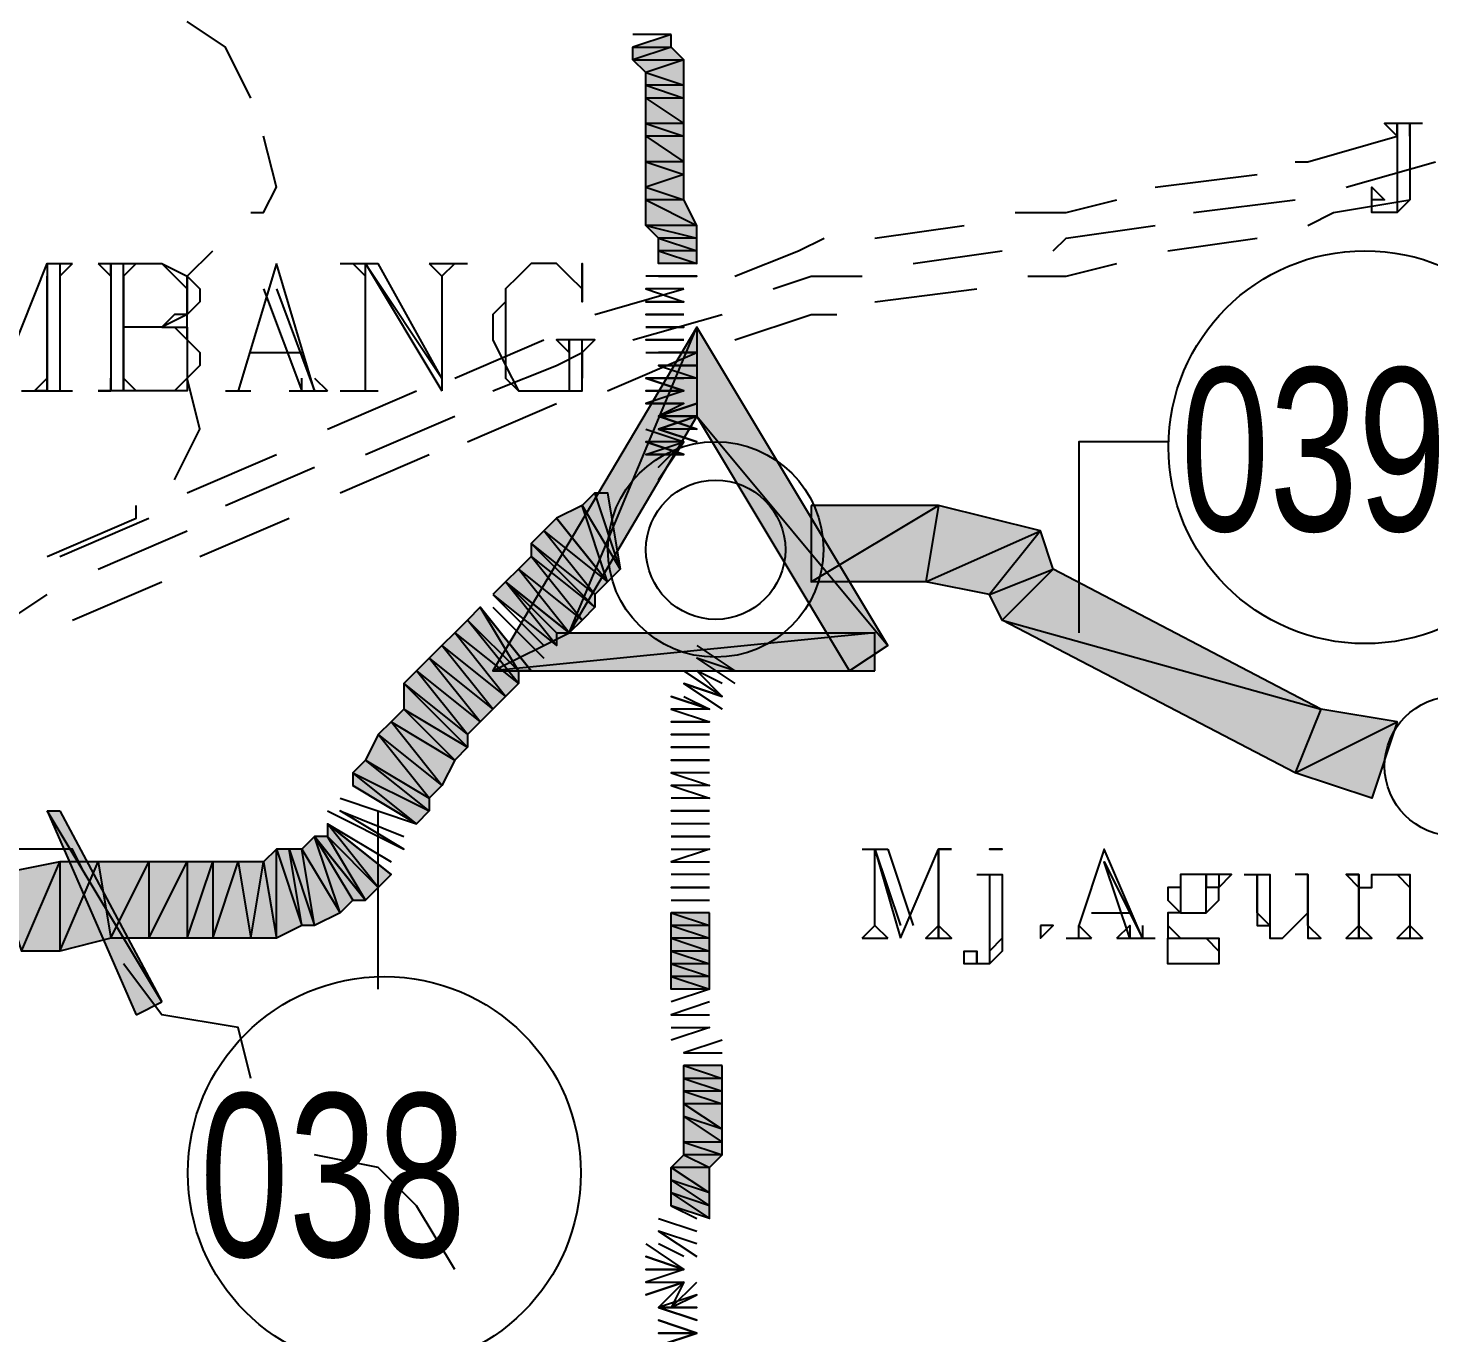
# Model space of a CAD drawing. Header units: millimetres. Extents: x 658 to 813, y 806 to 883.
# Drawn here: x 785.543 to 785.8774, y 863.9224 to 864.234 of the extents above; entities that cross this region are included whole.
import ezdxf

# ---------------------------------------------------------------- set-up
doc = ezdxf.new("R2010")
doc.units = ezdxf.units.MM
doc.header["$LTSCALE"] = 0.1
doc.linetypes.add('atContinuous2', pattern=[0])
for name, color, linetype in [('BATKAB', 7, 'Continuous'), ('JL-ARTERI', 7, 'Continuous'), ('KLEKTOR2', 7, 'Continuous'), ('LINK NAS BARU', 7, 'Continuous'), ('pkw', 7, 'Continuous'), ('RENC-JL-TOL', 7, 'Continuous'), ('SYMBOL', 7, 'Continuous'), ('TEXT', 8, 'Continuous'), ('zat_Mask_solid', 7, 'Continuous')]:
    doc.layers.add(name, color=color, linetype=linetype)
doc.styles.add('Style2', font='arial.ttf', dxfattribs={"height": 0.2})

msp = doc.modelspace()

# ---------------------------------------------------------------- hatches: boundary and pattern name
at = {"layer": 'JL-ARTERI'}
h = msp.add_hatch(color=7, dxfattribs=at)
h.paths.add_polyline_path([(785.67524, 864.12005), (785.68436, 864.10485), (785.67828, 864.12309)])
h.paths.add_polyline_path([(785.68436, 864.10485), (785.67828, 864.12309), (785.68132, 864.12309)], flags=17)
for points in [[(785.66916, 864.11701), (785.68132, 864.10181), (785.67524, 864.12005)], [(785.68132, 864.10181), (785.67524, 864.12005), (785.68436, 864.10485)], [(785.657, 864.10181), (785.6722, 864.08965), (785.66004, 864.10485)], [(785.66004, 864.10485), (785.67524, 864.09269), (785.66308, 864.10789)], [(785.6722, 864.08965), (785.66004, 864.10485), (785.67524, 864.09269)], [(785.67524, 864.09269), (785.66308, 864.10789), (785.67828, 864.09573)], [(785.6114, 864.04101), (785.62356, 864.0258), (785.61444, 864.04101)], [(785.62356, 864.0258), (785.61444, 864.04101), (785.6266, 864.02884)]]:
    msp.add_hatch(color=7, dxfattribs=at).paths.add_polyline_path(points)
h = msp.add_hatch(color=7, dxfattribs=at)
h.paths.add_polyline_path([(785.72996, 864.12005), (785.72996, 864.10181), (785.76036, 864.12005)], flags=16)
h.paths.add_polyline_path([(785.72996, 864.10181), (785.76036, 864.12005), (785.75732, 864.10181)])
h = msp.add_hatch(color=7, dxfattribs=at)
h.paths.add_polyline_path([(785.66308, 864.10789), (785.67828, 864.09573), (785.66308, 864.11093)], flags=17)
h.paths.add_polyline_path([(785.67828, 864.09573), (785.66308, 864.11093), (785.67828, 864.09877)], flags=17)
h = msp.add_hatch(color=7, dxfattribs=at)
h.paths.add_polyline_path([(785.65396, 864.09877), (785.66916, 864.08661), (785.657, 864.10181)])
h.paths.add_polyline_path([(785.66916, 864.08661), (785.657, 864.10181), (785.66916, 864.08965)], flags=17)
h = msp.add_hatch(color=7, dxfattribs=at)
h.paths.add_polyline_path([(785.64484, 864.08965), (785.66004, 864.07749), (785.64788, 864.09269)])
h.paths.add_polyline_path([(785.66004, 864.07749), (785.64788, 864.09269), (785.66004, 864.08053)], flags=17)
h = msp.add_hatch(color=7, dxfattribs=at)
h.paths.add_polyline_path([(785.63268, 864.07141), (785.64788, 864.06229), (785.63268, 864.07749)], flags=17)
h.paths.add_polyline_path([(785.64788, 864.06229), (785.63268, 864.07749), (785.64788, 864.06533)], flags=17)
h = msp.add_hatch(color=7, dxfattribs=at)
h.paths.add_polyline_path([(785.62052, 864.05621), (785.63876, 864.04709), (785.62356, 864.05925)])
h.paths.add_polyline_path([(785.63876, 864.04709), (785.62356, 864.05925), (785.63876, 864.05013)], flags=17)
h = msp.add_hatch(color=7, dxfattribs=at)
h.paths.add_polyline_path([(785.62052, 864.05317), (785.63572, 864.04405), (785.62052, 864.05621)], flags=17)
h.paths.add_polyline_path([(785.63572, 864.04405), (785.62052, 864.05621), (785.63876, 864.04709)])
h = msp.add_hatch(color=7, dxfattribs=at)
h.paths.add_polyline_path([(785.61444, 864.04101), (785.6266, 864.02884), (785.61444, 864.04405)], flags=17)
h.paths.add_polyline_path([(785.6266, 864.02884), (785.61444, 864.04405), (785.62964, 864.03189)])
h = msp.add_hatch(color=7, dxfattribs=at)
h.paths.add_polyline_path([(785.60227, 864.01668), (785.60227, 864.03797), (785.60835, 864.01972)])
h.paths.add_polyline_path([(785.60227, 864.03797), (785.60835, 864.01972), (785.60531, 864.03797)], flags=17)
h = msp.add_hatch(color=7, dxfattribs=at)
h.paths.add_polyline_path([(785.60835, 864.01972), (785.60531, 864.03797), (785.6114, 864.01972)], flags=16)
h.paths.add_polyline_path([(785.60531, 864.03797), (785.6114, 864.01972), (785.60835, 864.03797)])
h = msp.add_hatch(color=7, dxfattribs=at)
h.paths.add_polyline_path([(785.53539, 864.03189), (785.54147, 864.01364), (785.55059, 864.03493)])
h.paths.add_polyline_path([(785.54147, 864.01364), (785.55059, 864.03493), (785.55059, 864.01364)], flags=17)
h = msp.add_hatch(color=7, dxfattribs=at)
h.paths.add_polyline_path([(785.55059, 864.03493), (785.55059, 864.01364), (785.55971, 864.03493)], flags=16)
h.paths.add_polyline_path([(785.55059, 864.01364), (785.55971, 864.03493), (785.56275, 864.01668)])
h = msp.add_hatch(color=7, dxfattribs=at)
h.paths.add_polyline_path([(785.55971, 864.03493), (785.56275, 864.01668), (785.57187, 864.03493)])
h.paths.add_polyline_path([(785.56275, 864.01668), (785.57187, 864.03493), (785.57187, 864.01668)], flags=17)
h = msp.add_hatch(color=7, dxfattribs=at)
h.paths.add_polyline_path([(785.57187, 864.03493), (785.57187, 864.01668), (785.58099, 864.03493)], flags=16)
h.paths.add_polyline_path([(785.57187, 864.01668), (785.58099, 864.03493), (785.58099, 864.01668)])
h = msp.add_hatch(color=7, dxfattribs=at)
h.paths.add_polyline_path([(785.58099, 864.03493), (785.58099, 864.01668), (785.58707, 864.03493)], flags=16)
h.paths.add_polyline_path([(785.58099, 864.01668), (785.58707, 864.03493), (785.58707, 864.01668)])
h = msp.add_hatch(color=7, dxfattribs=at)
h.paths.add_polyline_path([(785.58707, 864.03493), (785.58707, 864.01668), (785.59315, 864.03493)], flags=16)
h.paths.add_polyline_path([(785.58707, 864.01668), (785.59315, 864.03493), (785.59619, 864.01668)])
at = {"layer": 'KLEKTOR2'}
msp.add_hatch(color=7, dxfattribs=at).paths.add_polyline_path([(785.69652, 864.23253), (785.6874, 864.22949), (785.69652, 864.22949)])
h = msp.add_hatch(color=7, dxfattribs=at)
h.paths.add_polyline_path([(785.6874, 864.22949), (785.69652, 864.22949), (785.6874, 864.22645)], flags=16)
h.paths.add_polyline_path([(785.69652, 864.22949), (785.6874, 864.22645), (785.69956, 864.22645)])
h = msp.add_hatch(color=7, dxfattribs=at)
h.paths.add_polyline_path([(785.69956, 864.22645), (785.69044, 864.22341), (785.69956, 864.22037)])
h.paths.add_polyline_path([(785.69044, 864.22341), (785.69956, 864.22037), (785.69044, 864.22037)], flags=17)
h = msp.add_hatch(color=7, dxfattribs=at)
h.paths.add_polyline_path([(785.69956, 864.22037), (785.69044, 864.22037), (785.69956, 864.21733)], flags=17)
h.paths.add_polyline_path([(785.69044, 864.22037), (785.69956, 864.21733), (785.69044, 864.21733)], flags=17)
h = msp.add_hatch(color=7, dxfattribs=at)
h.paths.add_polyline_path([(785.69956, 864.21733), (785.69044, 864.21733), (785.69956, 864.21125)], flags=17)
h.paths.add_polyline_path([(785.69044, 864.21733), (785.69956, 864.21125), (785.69044, 864.21125)], flags=17)
h = msp.add_hatch(color=7, dxfattribs=at)
h.paths.add_polyline_path([(785.69956, 864.21125), (785.69044, 864.21125), (785.69956, 864.20821)], flags=17)
h.paths.add_polyline_path([(785.69044, 864.21125), (785.69956, 864.20821), (785.69044, 864.20821)], flags=17)
h = msp.add_hatch(color=7, dxfattribs=at)
h.paths.add_polyline_path([(785.69956, 864.20821), (785.69044, 864.20821), (785.69956, 864.20213)], flags=17)
h.paths.add_polyline_path([(785.69044, 864.20821), (785.69956, 864.20213), (785.69044, 864.20213)], flags=17)
h = msp.add_hatch(color=7, dxfattribs=at)
h.paths.add_polyline_path([(785.69956, 864.20213), (785.69044, 864.20213), (785.69956, 864.19909)], flags=17)
h.paths.add_polyline_path([(785.69044, 864.20213), (785.69956, 864.19909), (785.69044, 864.19605)])
h = msp.add_hatch(color=7, dxfattribs=at)
h.paths.add_polyline_path([(785.69956, 864.19909), (785.69044, 864.19605), (785.69956, 864.19301)])
h.paths.add_polyline_path([(785.69044, 864.19605), (785.69956, 864.19301), (785.69044, 864.19301)], flags=17)
h = msp.add_hatch(color=7, dxfattribs=at)
h.paths.add_polyline_path([(785.69956, 864.19301), (785.69044, 864.19301), (785.7026, 864.18693)], flags=17)
h.paths.add_polyline_path([(785.69044, 864.19301), (785.7026, 864.18693), (785.69044, 864.18693)], flags=17)
h = msp.add_hatch(color=7, dxfattribs=at)
h.paths.add_polyline_path([(785.7026, 864.18693), (785.69044, 864.18693), (785.7026, 864.18389)], flags=17)
h.paths.add_polyline_path([(785.69044, 864.18693), (785.7026, 864.18389), (785.69348, 864.18389)], flags=17)
h = msp.add_hatch(color=7, dxfattribs=at)
h.paths.add_polyline_path([(785.7026, 864.18389), (785.69348, 864.18389), (785.7026, 864.18085)], flags=17)
h.paths.add_polyline_path([(785.69348, 864.18389), (785.7026, 864.18085), (785.69348, 864.18085)], flags=17)
h = msp.add_hatch(color=7, dxfattribs=at)
h.paths.add_polyline_path([(785.7026, 864.18085), (785.69348, 864.18085), (785.7026, 864.17781)], flags=17)
h.paths.add_polyline_path([(785.69348, 864.18085), (785.7026, 864.17781), (785.69348, 864.17781)], flags=17)
h = msp.add_hatch(color=7, dxfattribs=at)
h.paths.add_polyline_path([(785.70564, 864.02276), (785.69652, 864.02276), (785.70564, 864.01972)], flags=17)
h.paths.add_polyline_path([(785.69652, 864.02276), (785.70564, 864.01972), (785.69652, 864.01972)], flags=17)
h = msp.add_hatch(color=7, dxfattribs=at)
h.paths.add_polyline_path([(785.70564, 864.01972), (785.69652, 864.01972), (785.70564, 864.01668)], flags=17)
h.paths.add_polyline_path([(785.69652, 864.01972), (785.70564, 864.01668), (785.69652, 864.01668)], flags=17)
h = msp.add_hatch(color=7, dxfattribs=at)
h.paths.add_polyline_path([(785.70564, 864.01668), (785.69652, 864.01668), (785.70564, 864.01364)], flags=17)
h.paths.add_polyline_path([(785.69652, 864.01668), (785.70564, 864.01364), (785.69652, 864.01364)], flags=17)
h = msp.add_hatch(color=7, dxfattribs=at)
h.paths.add_polyline_path([(785.70564, 864.01364), (785.69652, 864.01364), (785.70564, 864.0106)], flags=17)
h.paths.add_polyline_path([(785.69652, 864.01364), (785.70564, 864.0106), (785.69652, 864.0106)], flags=17)
h = msp.add_hatch(color=7, dxfattribs=at)
h.paths.add_polyline_path([(785.70564, 864.0106), (785.69652, 864.0106), (785.70564, 864.00756)], flags=17)
h.paths.add_polyline_path([(785.69652, 864.0106), (785.70564, 864.00756), (785.69652, 864.00756)], flags=17)
h = msp.add_hatch(color=7, dxfattribs=at)
h.paths.add_polyline_path([(785.70564, 864.00756), (785.69652, 864.00756), (785.70564, 864.00452)], flags=17)
h.paths.add_polyline_path([(785.69652, 864.00756), (785.70564, 864.00452), (785.69652, 864.00452)], flags=17)
h = msp.add_hatch(color=7, dxfattribs=at)
h.paths.add_polyline_path([(785.70868, 863.98628), (785.69956, 863.98628), (785.70868, 863.98324)], flags=17)
h.paths.add_polyline_path([(785.69956, 863.98628), (785.70868, 863.98324), (785.69956, 863.98324)], flags=17)
h = msp.add_hatch(color=7, dxfattribs=at)
h.paths.add_polyline_path([(785.70868, 863.98324), (785.69956, 863.98324), (785.70868, 863.9802)], flags=17)
h.paths.add_polyline_path([(785.69956, 863.98324), (785.70868, 863.9802), (785.69956, 863.9802)], flags=17)
h = msp.add_hatch(color=7, dxfattribs=at)
h.paths.add_polyline_path([(785.70868, 863.9802), (785.69956, 863.9802), (785.70868, 863.97716)], flags=17)
h.paths.add_polyline_path([(785.69956, 863.9802), (785.70868, 863.97716), (785.69956, 863.97716)], flags=17)
h = msp.add_hatch(color=7, dxfattribs=at)
h.paths.add_polyline_path([(785.70868, 863.97716), (785.69956, 863.97716), (785.70868, 863.97108)], flags=17)
h.paths.add_polyline_path([(785.69956, 863.97716), (785.70868, 863.97108), (785.69956, 863.97412)], flags=17)
h = msp.add_hatch(color=7, dxfattribs=at)
h.paths.add_polyline_path([(785.70868, 863.97108), (785.69956, 863.97412), (785.70868, 863.96804)], flags=17)
h.paths.add_polyline_path([(785.69956, 863.97412), (785.70868, 863.96804), (785.69956, 863.96804)], flags=17)
h = msp.add_hatch(color=7, dxfattribs=at)
h.paths.add_polyline_path([(785.70868, 863.96804), (785.69956, 863.96804), (785.70868, 863.965)], flags=17)
h.paths.add_polyline_path([(785.69956, 863.96804), (785.70868, 863.965), (785.69956, 863.965)], flags=17)
h = msp.add_hatch(color=7, dxfattribs=at)
h.paths.add_polyline_path([(785.70564, 863.96196), (785.69652, 863.96196), (785.70564, 863.95588)], flags=17)
h.paths.add_polyline_path([(785.69652, 863.96196), (785.70564, 863.95588), (785.69652, 863.95892)], flags=17)
h = msp.add_hatch(color=7, dxfattribs=at)
h.paths.add_polyline_path([(785.70564, 863.95588), (785.69652, 863.95892), (785.70564, 863.95284)], flags=17)
h.paths.add_polyline_path([(785.69652, 863.95892), (785.70564, 863.95284), (785.69652, 863.95588)], flags=17)
h = msp.add_hatch(color=7, dxfattribs=at)
h.paths.add_polyline_path([(785.70564, 863.95284), (785.69652, 863.95588), (785.70564, 863.9498)], flags=17)
h.paths.add_polyline_path([(785.69652, 863.95588), (785.70564, 863.9498), (785.69652, 863.95284)], flags=17)
at = {"layer": 'LINK NAS BARU'}
h = msp.add_hatch(color=7, dxfattribs=at)
h.paths.add_polyline_path([(785.56883, 863.99844), (785.57491, 864.00148), (785.54755, 864.04709)])
h.paths.add_polyline_path([(785.57491, 864.00148), (785.54755, 864.04709), (785.55059, 864.04709)], flags=17)
at = {"layer": 'pkw'}
h = msp.add_hatch(color=7, dxfattribs=at)
h.paths.add_polyline_path([(785.65396, 864.08053), (785.6722, 864.08965), (785.7026, 864.16261)])
h.paths.add_polyline_path([(785.6722, 864.08965), (785.7026, 864.16261), (785.7026, 864.14133)], flags=17)
h = msp.add_hatch(color=7, dxfattribs=at)
h.paths.add_polyline_path([(785.74516, 864.08053), (785.74516, 864.08965), (785.65396, 864.08053)], flags=17)
h.paths.add_polyline_path([(785.74516, 864.08965), (785.65396, 864.08053), (785.6722, 864.08965)], flags=17)
at = {"layer": 'zat_Mask_solid'}
for points in [[(785.6874, 864.22645), (785.69956, 864.22645), (785.69044, 864.22341)], [(785.7026, 864.16261), (785.7026, 864.14133), (785.7482, 864.08661)], [(785.7026, 864.14133), (785.7482, 864.08661), (785.73908, 864.08053)], [(785.76036, 864.12005), (785.75732, 864.10181), (785.78468, 864.11397)], [(785.66612, 864.11397), (785.68132, 864.10181), (785.66916, 864.11701)], [(785.66308, 864.11093), (785.67828, 864.09877), (785.66612, 864.11397)], [(785.67828, 864.09877), (785.66612, 864.11397), (785.68132, 864.10181)], [(785.75732, 864.10181), (785.78468, 864.11397), (785.77252, 864.09877)], [(785.78468, 864.11397), (785.77252, 864.09877), (785.78772, 864.10485)], [(785.77252, 864.09877), (785.78772, 864.10485), (785.77556, 864.09269)], [(785.78772, 864.10485), (785.77556, 864.09269), (785.85156, 864.07141)], [(785.657, 864.10181), (785.66916, 864.08965), (785.6722, 864.08965)], [(785.64788, 864.09269), (785.66004, 864.08053), (785.65092, 864.09573)], [(785.66004, 864.08053), (785.65092, 864.09573), (785.66308, 864.08053)], [(785.77556, 864.09269), (785.85156, 864.07141), (785.84548, 864.05621)], [(785.6418, 864.08661), (785.657, 864.07445), (785.64484, 864.08965)], [(785.657, 864.07445), (785.64484, 864.08965), (785.66004, 864.07749)], [(785.63876, 864.08357), (785.65396, 864.07141), (785.6418, 864.08661)], [(785.65396, 864.07141), (785.6418, 864.08661), (785.657, 864.07445)], [(785.63572, 864.08053), (785.65092, 864.06837), (785.63876, 864.08357)], [(785.65092, 864.06837), (785.63876, 864.08357), (785.65396, 864.07141)], [(785.63268, 864.07749), (785.64788, 864.06533), (785.63572, 864.08053)], [(785.64788, 864.06533), (785.63572, 864.08053), (785.65092, 864.06837)], [(785.62964, 864.06837), (785.64484, 864.05925), (785.63268, 864.07141)], [(785.64484, 864.05925), (785.63268, 864.07141), (785.64788, 864.06229)], [(785.85156, 864.07141), (785.84548, 864.05621), (785.8698, 864.06837)], [(785.6266, 864.06533), (785.6418, 864.05317), (785.62964, 864.06837)], [(785.6418, 864.05317), (785.62964, 864.06837), (785.64484, 864.05925)], [(785.84548, 864.05621), (785.8698, 864.06837), (785.86372, 864.05013)], [(785.62356, 864.05925), (785.63876, 864.05013), (785.6266, 864.06533)], [(785.63876, 864.05013), (785.6266, 864.06533), (785.6418, 864.05317)], [(785.59923, 864.03493), (785.60227, 864.01668), (785.60227, 864.03797)], [(785.60835, 864.03797), (785.61748, 864.02276), (785.6114, 864.04101)], [(785.6114, 864.01972), (785.60835, 864.03797), (785.61748, 864.02276)], [(785.61748, 864.02276), (785.6114, 864.04101), (785.62052, 864.0258)], [(785.6114, 864.04101), (785.62052, 864.0258), (785.62356, 864.0258)], [(785.59315, 864.03493), (785.59619, 864.01668), (785.59923, 864.03493)], [(785.59619, 864.01668), (785.59923, 864.03493), (785.60227, 864.01668)], [(785.69956, 863.965), (785.70564, 863.96196), (785.69652, 863.96196)], [(785.70868, 863.965), (785.69956, 863.965), (785.70564, 863.96196)]]:
    msp.add_hatch(color=7, dxfattribs=at).paths.add_polyline_path(points)

# ---------------------------------------------------------------- linework, layer by layer
at = {"layer": 'BATKAB', "color": 7}
for points in [[(785.59619, 864.21733), (785.59011, 864.22949), (785.58099, 864.23557)], [(785.59619, 864.18997), (785.59923, 864.18997), (785.60227, 864.19605), (785.59923, 864.20821)], [(785.58099, 864.15957), (785.58099, 864.17477), (785.58707, 864.18085)], [(785.57795, 864.12613), (785.58403, 864.13829), (785.58099, 864.15045)], [(785.54755, 864.10789), (785.56883, 864.11701), (785.56883, 864.12005)], [(785.55667, 864.03189), (785.55363, 864.03797), (785.51411, 864.03797)], [(785.59619, 863.98324), (785.59315, 863.9954), (785.57491, 863.99844), (785.56579, 864.0106)], [(785.64484, 863.93764), (785.63572, 863.95284), (785.6266, 863.96196), (785.6114, 863.965)]]:
    msp.add_lwpolyline(points, dxfattribs=at)
at = {"layer": 'JL-ARTERI', "color": 7}
for points in [[(785.67524, 864.12005), (785.68436, 864.10485), (785.67828, 864.12309), (785.67524, 864.12005)], [(785.68436, 864.10485), (785.67828, 864.12309), (785.68132, 864.12309), (785.68436, 864.10485)], [(785.66916, 864.11701), (785.68132, 864.10181), (785.67524, 864.12005), (785.66916, 864.11701)], [(785.68132, 864.10181), (785.67524, 864.12005), (785.68436, 864.10485), (785.68132, 864.10181)], [(785.72996, 864.12005), (785.72996, 864.10181), (785.76036, 864.12005), (785.72996, 864.12005)], [(785.72996, 864.10181), (785.76036, 864.12005), (785.75732, 864.10181), (785.72996, 864.10181)], [(785.76036, 864.12005), (785.75732, 864.10181), (785.78468, 864.11397), (785.76036, 864.12005)], [(785.66612, 864.11397), (785.68132, 864.10181), (785.66916, 864.11701), (785.66612, 864.11397)], [(785.66308, 864.11093), (785.67828, 864.09877), (785.66612, 864.11397), (785.66308, 864.11093)], [(785.67828, 864.09877), (785.66612, 864.11397), (785.68132, 864.10181), (785.67828, 864.09877)], [(785.75732, 864.10181), (785.78468, 864.11397), (785.77252, 864.09877), (785.75732, 864.10181)], [(785.78468, 864.11397), (785.77252, 864.09877), (785.78772, 864.10485), (785.78468, 864.11397)], [(785.66308, 864.10789), (785.67828, 864.09573), (785.66308, 864.11093), (785.66308, 864.10789)], [(785.67828, 864.09573), (785.66308, 864.11093), (785.67828, 864.09877), (785.67828, 864.09573)], [(785.657, 864.10181), (785.6722, 864.08965), (785.66004, 864.10485), (785.657, 864.10181)], [(785.66004, 864.10485), (785.67524, 864.09269), (785.66308, 864.10789), (785.66004, 864.10485)], [(785.6722, 864.08965), (785.66004, 864.10485), (785.67524, 864.09269), (785.6722, 864.08965)], [(785.67524, 864.09269), (785.66308, 864.10789), (785.67828, 864.09573), (785.67524, 864.09269)], [(785.77252, 864.09877), (785.78772, 864.10485), (785.77556, 864.09269), (785.77252, 864.09877)], [(785.78772, 864.10485), (785.77556, 864.09269), (785.85156, 864.07141), (785.78772, 864.10485)], [(785.65396, 864.09877), (785.66916, 864.08661), (785.657, 864.10181), (785.65396, 864.09877)], [(785.66916, 864.08661), (785.657, 864.10181), (785.66916, 864.08965), (785.66916, 864.08661)], [(785.657, 864.10181), (785.66916, 864.08965), (785.6722, 864.08965), (785.657, 864.10181)], [(785.65396, 864.09877), (785.66612, 864.08661)], [(785.64788, 864.09269), (785.66004, 864.08053), (785.65092, 864.09573), (785.64788, 864.09269)], [(785.66004, 864.08053), (785.65092, 864.09573), (785.66308, 864.08053), (785.66004, 864.08053)], [(785.66308, 864.08053), (785.65092, 864.09573)], [(785.65396, 864.09573), (785.66612, 864.08357)], [(785.64484, 864.08965), (785.66004, 864.07749), (785.64788, 864.09269), (785.64484, 864.08965)], [(785.66004, 864.07749), (785.64788, 864.09269), (785.66004, 864.08053), (785.66004, 864.07749)], [(785.77556, 864.09269), (785.85156, 864.07141), (785.84548, 864.05621), (785.77556, 864.09269)], [(785.6418, 864.08661), (785.657, 864.07445), (785.64484, 864.08965), (785.6418, 864.08661)], [(785.657, 864.07445), (785.64484, 864.08965), (785.66004, 864.07749), (785.657, 864.07445)], [(785.63876, 864.08357), (785.65396, 864.07141), (785.6418, 864.08661), (785.63876, 864.08357)], [(785.65396, 864.07141), (785.6418, 864.08661), (785.657, 864.07445), (785.65396, 864.07141)], [(785.63572, 864.08053), (785.65092, 864.06837), (785.63876, 864.08357), (785.63572, 864.08053)], [(785.65092, 864.06837), (785.63876, 864.08357), (785.65396, 864.07141), (785.65092, 864.06837)], [(785.63268, 864.07749), (785.64788, 864.06533), (785.63572, 864.08053), (785.63268, 864.07749)], [(785.64788, 864.06533), (785.63572, 864.08053), (785.65092, 864.06837), (785.64788, 864.06533)], [(785.63268, 864.07141), (785.64788, 864.06229), (785.63268, 864.07749), (785.63268, 864.07141)], [(785.64788, 864.06229), (785.63268, 864.07749), (785.64788, 864.06533), (785.64788, 864.06229)], [(785.62964, 864.06837), (785.64484, 864.05925), (785.63268, 864.07141), (785.62964, 864.06837)], [(785.64484, 864.05925), (785.63268, 864.07141), (785.64788, 864.06229), (785.64484, 864.05925)], [(785.85156, 864.07141), (785.84548, 864.05621), (785.8698, 864.06837), (785.85156, 864.07141)], [(785.6266, 864.06533), (785.6418, 864.05317), (785.62964, 864.06837), (785.6266, 864.06533)], [(785.6418, 864.05317), (785.62964, 864.06837), (785.64484, 864.05925), (785.6418, 864.05317)], [(785.84548, 864.05621), (785.8698, 864.06837), (785.86372, 864.05013), (785.84548, 864.05621)], [(785.62356, 864.05925), (785.63876, 864.05013), (785.6266, 864.06533), (785.62356, 864.05925)], [(785.63876, 864.05013), (785.6266, 864.06533), (785.6418, 864.05317), (785.63876, 864.05013)], [(785.62052, 864.05621), (785.63876, 864.04709), (785.62356, 864.05925), (785.62052, 864.05621)], [(785.63876, 864.04709), (785.62356, 864.05925), (785.63876, 864.05013), (785.63876, 864.04709)], [(785.62052, 864.05317), (785.63572, 864.04405), (785.62052, 864.05621), (785.62052, 864.05317)], [(785.63572, 864.04405), (785.62052, 864.05621), (785.63876, 864.04709), (785.63572, 864.04405)], [(785.61748, 864.05013), (785.63572, 864.04405), (785.62052, 864.05317)], [(785.61444, 864.04709), (785.63268, 864.03797), (785.61748, 864.04709), (785.63268, 864.04101)], [(785.61444, 864.04101), (785.6266, 864.02884), (785.61444, 864.04405), (785.61444, 864.04101)], [(785.6266, 864.02884), (785.61444, 864.04405), (785.62964, 864.03189), (785.6266, 864.02884)], [(785.62964, 864.03189), (785.61444, 864.04405), (785.62964, 864.03493)], [(785.59923, 864.03493), (785.60227, 864.01668), (785.60227, 864.03797), (785.59923, 864.03493)], [(785.60227, 864.01668), (785.60227, 864.03797), (785.60835, 864.01972), (785.60227, 864.01668)], [(785.60227, 864.03797), (785.60835, 864.01972), (785.60531, 864.03797), (785.60227, 864.03797)], [(785.60835, 864.01972), (785.60531, 864.03797), (785.6114, 864.01972), (785.60835, 864.01972)], [(785.60531, 864.03797), (785.6114, 864.01972), (785.60835, 864.03797), (785.60531, 864.03797)], [(785.60835, 864.03797), (785.61748, 864.02276), (785.6114, 864.04101), (785.60835, 864.03797)], [(785.6114, 864.01972), (785.60835, 864.03797), (785.61748, 864.02276), (785.6114, 864.01972)], [(785.61748, 864.02276), (785.6114, 864.04101), (785.62052, 864.0258), (785.61748, 864.02276)], [(785.6114, 864.04101), (785.62052, 864.0258), (785.62356, 864.0258), (785.6114, 864.04101)], [(785.6114, 864.04101), (785.62356, 864.0258), (785.61444, 864.04101), (785.6114, 864.04101)], [(785.62356, 864.0258), (785.61444, 864.04101), (785.6266, 864.02884), (785.62356, 864.0258)], [(785.53539, 864.03189), (785.54147, 864.01364), (785.55059, 864.03493), (785.53539, 864.03189)], [(785.54147, 864.01364), (785.55059, 864.03493), (785.55059, 864.01364), (785.54147, 864.01364)], [(785.55059, 864.03493), (785.55059, 864.01364), (785.55971, 864.03493), (785.55059, 864.03493)], [(785.55059, 864.01364), (785.55971, 864.03493), (785.56275, 864.01668), (785.55059, 864.01364)], [(785.55971, 864.03493), (785.56275, 864.01668), (785.57187, 864.03493), (785.55971, 864.03493)], [(785.56275, 864.01668), (785.57187, 864.03493), (785.57187, 864.01668), (785.56275, 864.01668)], [(785.57187, 864.03493), (785.57187, 864.01668), (785.58099, 864.03493), (785.57187, 864.03493)], [(785.57187, 864.01668), (785.58099, 864.03493), (785.58099, 864.01668), (785.57187, 864.01668)], [(785.58099, 864.03493), (785.58099, 864.01668), (785.58707, 864.03493), (785.58099, 864.03493)], [(785.58099, 864.01668), (785.58707, 864.03493), (785.58707, 864.01668), (785.58099, 864.01668)], [(785.58707, 864.03493), (785.58707, 864.01668), (785.59315, 864.03493), (785.58707, 864.03493)], [(785.58707, 864.01668), (785.59315, 864.03493), (785.59619, 864.01668), (785.58707, 864.01668)], [(785.59315, 864.03493), (785.59619, 864.01668), (785.59923, 864.03493), (785.59315, 864.03493)], [(785.59619, 864.01668), (785.59923, 864.03493), (785.60227, 864.01668), (785.59619, 864.01668)]]:
    msp.add_lwpolyline(points, dxfattribs=at)
at = {"layer": 'KLEKTOR2', "color": 7}
for points in [[(785.69652, 864.23253), (785.6874, 864.23253)], [(785.69652, 864.23253), (785.6874, 864.22949), (785.69652, 864.22949), (785.69652, 864.23253)], [(785.6874, 864.22949), (785.69652, 864.22949), (785.6874, 864.22645), (785.6874, 864.22949)], [(785.69652, 864.22949), (785.6874, 864.22645), (785.69956, 864.22645), (785.69652, 864.22949)], [(785.6874, 864.22645), (785.69956, 864.22645), (785.69044, 864.22341), (785.6874, 864.22645)], [(785.69956, 864.22645), (785.69044, 864.22341), (785.69956, 864.22037), (785.69956, 864.22645)], [(785.69044, 864.22341), (785.69956, 864.22037), (785.69044, 864.22037), (785.69044, 864.22341)], [(785.69956, 864.22037), (785.69044, 864.22037), (785.69956, 864.21733), (785.69956, 864.22037)], [(785.69044, 864.22037), (785.69956, 864.21733), (785.69044, 864.21733), (785.69044, 864.22037)], [(785.69956, 864.21733), (785.69044, 864.21733), (785.69956, 864.21125), (785.69956, 864.21733)], [(785.69044, 864.21733), (785.69956, 864.21125), (785.69044, 864.21125), (785.69044, 864.21733)], [(785.69956, 864.21125), (785.69044, 864.21125), (785.69956, 864.20821), (785.69956, 864.21125)], [(785.69044, 864.21125), (785.69956, 864.20821), (785.69044, 864.20821), (785.69044, 864.21125)], [(785.69956, 864.20821), (785.69044, 864.20821), (785.69956, 864.20213), (785.69956, 864.20821)], [(785.69044, 864.20821), (785.69956, 864.20213), (785.69044, 864.20213), (785.69044, 864.20821)], [(785.69956, 864.20213), (785.69044, 864.20213), (785.69956, 864.19909), (785.69956, 864.20213)], [(785.69044, 864.20213), (785.69956, 864.19909), (785.69044, 864.19605), (785.69044, 864.20213)], [(785.69956, 864.19909), (785.69044, 864.19605), (785.69956, 864.19301), (785.69956, 864.19909)], [(785.69044, 864.19605), (785.69956, 864.19301), (785.69044, 864.19301), (785.69044, 864.19605)], [(785.69956, 864.19301), (785.69044, 864.19301), (785.7026, 864.18693), (785.69956, 864.19301)], [(785.69044, 864.19301), (785.7026, 864.18693), (785.69044, 864.18693), (785.69044, 864.19301)], [(785.7026, 864.18693), (785.69044, 864.18693), (785.7026, 864.18389), (785.7026, 864.18693)], [(785.69044, 864.18693), (785.7026, 864.18389), (785.69348, 864.18389), (785.69044, 864.18693)], [(785.7026, 864.18389), (785.69348, 864.18389), (785.7026, 864.18085), (785.7026, 864.18389)], [(785.69348, 864.18389), (785.7026, 864.18085), (785.69348, 864.18085), (785.69348, 864.18389)], [(785.7026, 864.18085), (785.69348, 864.18085), (785.7026, 864.17781), (785.7026, 864.18085)], [(785.69348, 864.18085), (785.7026, 864.17781), (785.69348, 864.17781), (785.69348, 864.18085)], [(785.69348, 864.17477), (785.7026, 864.17477), (785.69044, 864.17477)], [(785.69956, 864.17173), (785.69044, 864.17173), (785.69956, 864.16869), (785.69044, 864.16869), (785.69956, 864.16869)], [(785.69956, 864.16565), (785.69044, 864.16565), (785.69956, 864.16565)], [(785.69044, 864.16261), (785.69956, 864.16261), (785.69044, 864.16261)], [(785.69956, 864.15957), (785.69044, 864.15957), (785.69956, 864.15957)], [(785.69044, 864.15653), (785.7026, 864.15653), (785.69348, 864.15653)], [(785.69348, 864.15349), (785.7026, 864.15045), (785.69044, 864.15045), (785.69956, 864.15045)], [(785.7026, 864.15349), (785.69348, 864.15349), (785.7026, 864.15349)], [(785.69956, 864.14741), (785.69044, 864.15045), (785.69956, 864.14741), (785.69044, 864.14741), (785.69956, 864.14741), (785.69044, 864.14437), (785.69956, 864.14437), (785.69044, 864.14437), (785.69956, 864.14437), (785.69348, 864.14133), (785.7026, 864.14437), (785.69348, 864.14133), (785.7026, 864.14437)], [(785.69044, 864.13829), (785.69956, 864.13525), (785.69044, 864.13525), (785.69956, 864.13221), (785.69044, 864.13525), (785.69956, 864.13221), (785.69044, 864.13525)], [(785.7026, 864.14133), (785.69348, 864.13829), (785.7026, 864.14133), (785.69348, 864.13829)], [(785.7026, 864.14133), (785.69348, 864.14133), (785.7026, 864.14133)], [(785.69348, 864.14133), (785.7026, 864.13829), (785.69348, 864.14133), (785.7026, 864.13829), (785.69348, 864.14133)], [(785.7026, 864.13829), (785.69348, 864.13829), (785.7026, 864.13525), (785.69348, 864.13829)], [(785.69044, 864.13221), (785.69956, 864.13525), (785.69348, 864.12917), (785.69956, 864.13525), (785.69348, 864.12917), (785.69956, 864.13525), (785.69348, 864.12917), (785.69956, 864.13525), (785.69348, 864.12613), (785.69956, 864.13525), (785.69348, 864.12613)], [(785.69348, 864.12917), (785.69956, 864.13525), (785.69348, 864.12917)], [(785.69956, 864.13221), (785.69044, 864.13221), (785.69956, 864.13221)], [(785.7026, 864.08661), (785.71172, 864.08053), (785.7026, 864.08357), (785.71172, 864.07749)], [(785.70868, 864.07749), (785.7026, 864.08053), (785.70868, 864.07445), (785.69956, 864.08053), (785.70868, 864.07445), (785.69956, 864.07749), (785.70868, 864.07445)], [(785.70868, 864.07141), (785.69956, 864.07749), (785.70868, 864.07141)], [(785.69956, 864.07445), (785.70564, 864.07141), (785.69652, 864.07445), (785.70564, 864.07141), (785.69652, 864.07141), (785.70564, 864.06837), (785.69652, 864.06837), (785.70564, 864.06837)], [(785.70564, 864.06533), (785.69652, 864.06533), (785.70564, 864.06533)], [(785.70564, 864.06229), (785.69652, 864.06229), (785.70564, 864.06229)], [(785.70564, 864.05925), (785.69652, 864.05925), (785.70564, 864.05925)], [(785.70564, 864.05621), (785.69652, 864.05621), (785.70564, 864.05317), (785.69652, 864.05317), (785.70564, 864.05013), (785.69652, 864.05013)], [(785.70564, 864.04709), (785.69652, 864.04709), (785.70564, 864.04709)], [(785.70564, 864.04405), (785.69652, 864.04405)], [(785.69652, 864.04101), (785.70564, 864.04101), (785.69652, 864.04101)], [(785.69652, 864.03797), (785.70564, 864.03797), (785.69652, 864.03493), (785.70564, 864.03493)], [(785.70564, 864.03189), (785.69652, 864.03189)], [(785.70564, 864.02884), (785.69652, 864.02884), (785.70564, 864.02884)], [(785.69652, 864.0258), (785.70564, 864.0258)], [(785.70564, 864.02276), (785.69652, 864.02276), (785.70564, 864.01972), (785.70564, 864.02276)], [(785.69652, 864.02276), (785.70564, 864.01972), (785.69652, 864.01972), (785.69652, 864.02276)], [(785.70564, 864.01972), (785.69652, 864.01972), (785.70564, 864.01668), (785.70564, 864.01972)], [(785.69652, 864.01972), (785.70564, 864.01668), (785.69652, 864.01668), (785.69652, 864.01972)], [(785.70564, 864.01668), (785.69652, 864.01668), (785.70564, 864.01364), (785.70564, 864.01668)], [(785.69652, 864.01668), (785.70564, 864.01364), (785.69652, 864.01364), (785.69652, 864.01668)], [(785.70564, 864.01364), (785.69652, 864.01364), (785.70564, 864.0106), (785.70564, 864.01364)], [(785.69652, 864.01364), (785.70564, 864.0106), (785.69652, 864.0106), (785.69652, 864.01364)], [(785.70564, 864.0106), (785.69652, 864.0106), (785.70564, 864.00756), (785.70564, 864.0106)], [(785.69652, 864.0106), (785.70564, 864.00756), (785.69652, 864.00756), (785.69652, 864.0106)], [(785.70564, 864.00756), (785.69652, 864.00756), (785.70564, 864.00452), (785.70564, 864.00756)], [(785.69652, 864.00756), (785.70564, 864.00452), (785.69652, 864.00452), (785.69652, 864.00756)], [(785.70564, 864.00452), (785.69652, 864.00148)], [(785.70564, 864.00148), (785.69652, 863.99844), (785.70564, 863.99844)], [(785.69652, 863.9954), (785.70564, 863.9954), (785.69652, 863.99236)], [(785.70868, 863.99236), (785.69956, 863.98932), (785.70868, 863.98932)], [(785.70868, 863.98628), (785.69956, 863.98628)], [(785.70868, 863.98628), (785.69956, 863.98628), (785.70868, 863.98324), (785.70868, 863.98628)], [(785.69956, 863.98628), (785.70868, 863.98324), (785.69956, 863.98324), (785.69956, 863.98628)], [(785.70868, 863.98324), (785.69956, 863.98324), (785.70868, 863.9802), (785.70868, 863.98324)], [(785.69956, 863.98324), (785.70868, 863.9802), (785.69956, 863.9802), (785.69956, 863.98324)], [(785.70868, 863.9802), (785.69956, 863.9802), (785.70868, 863.97716), (785.70868, 863.9802)], [(785.69956, 863.9802), (785.70868, 863.97716), (785.69956, 863.97716), (785.69956, 863.9802)], [(785.70868, 863.97716), (785.69956, 863.97716), (785.70868, 863.97108), (785.70868, 863.97716)], [(785.69956, 863.97716), (785.70868, 863.97108), (785.69956, 863.97412), (785.69956, 863.97716)], [(785.70868, 863.97108), (785.69956, 863.97412), (785.70868, 863.96804), (785.70868, 863.97108)], [(785.69956, 863.97412), (785.70868, 863.96804), (785.69956, 863.96804), (785.69956, 863.97412)], [(785.70868, 863.96804), (785.69956, 863.96804), (785.70868, 863.965), (785.70868, 863.96804)], [(785.69956, 863.96804), (785.70868, 863.965), (785.69956, 863.965), (785.69956, 863.96804)], [(785.69956, 863.965), (785.70564, 863.96196), (785.69652, 863.96196), (785.69956, 863.965)], [(785.70868, 863.965), (785.69956, 863.965), (785.70564, 863.96196), (785.70868, 863.965)], [(785.70564, 863.96196), (785.69652, 863.96196), (785.70564, 863.95588), (785.70564, 863.96196)], [(785.69652, 863.96196), (785.70564, 863.95588), (785.69652, 863.95892), (785.69652, 863.96196)], [(785.70564, 863.95588), (785.69652, 863.95892), (785.70564, 863.95284), (785.70564, 863.95588)], [(785.69652, 863.95892), (785.70564, 863.95284), (785.69652, 863.95588), (785.69652, 863.95892)], [(785.70564, 863.95284), (785.69652, 863.95588), (785.70564, 863.9498), (785.70564, 863.95284)], [(785.69652, 863.95588), (785.70564, 863.9498), (785.69652, 863.95284), (785.69652, 863.95588)], [(785.69652, 863.95284), (785.7026, 863.9498)], [(785.69348, 863.9498), (785.7026, 863.94676)], [(785.7026, 863.94372), (785.69348, 863.94676), (785.7026, 863.94068)], [(785.69044, 863.94372), (785.69956, 863.93764), (785.69044, 863.94068), (785.69956, 863.93764), (785.69044, 863.93764), (785.69956, 863.93764), (785.69044, 863.9346), (785.69956, 863.9346), (785.69044, 863.93156), (785.69956, 863.9346), (785.69348, 863.92852), (785.69956, 863.9346), (785.69348, 863.92852), (785.69956, 863.9346), (785.69652, 863.92852), (785.7026, 863.9346)], [(785.69956, 863.94068), (785.69348, 863.94372)], [(785.69652, 863.92852), (785.7026, 863.93156), (785.69348, 863.92852), (785.7026, 863.92852), (785.69348, 863.92852), (785.7026, 863.92548), (785.69348, 863.92852)], [(785.7026, 863.92244), (785.69348, 863.92548), (785.7026, 863.92244), (785.69348, 863.92244), (785.7026, 863.92244), (785.69348, 863.9194), (785.7026, 863.92244)]]:
    msp.add_lwpolyline(points, dxfattribs=at)
at = {"layer": 'LINK NAS BARU', "color": 7, "linetype": 'atContinuous2'}
for p, q in [((785.57491, 864.00148), (785.54755, 864.04709)), ((785.54755, 864.04709), (785.56883, 863.99844)), ((785.57491, 864.00148), (785.54755, 864.04709)), ((785.54755, 864.04709), (785.55059, 864.04709)), ((785.55059, 864.04709), (785.57491, 864.00148)), ((785.56883, 863.99844), (785.57491, 864.00148))]:
    msp.add_line(p, q, dxfattribs=at)
at = {"layer": 'LINK NAS BARU', "color": 7}
for points in [[(785.81508, 864.13525), (785.7938, 864.13525), (785.7938, 864.08965)], [(785.6266, 864.00452), (785.6266, 864.04709)]]:
    msp.add_lwpolyline(points, dxfattribs=at)
at = {"layer": 'LINK NAS BARU', "color": 7, "linetype": 'atContinuous2'}
for centre in [(785.86212, 864.13395), (785.62804, 863.96066)]:
    msp.add_circle(centre, 0.0469, dxfattribs=at)
at = {"layer": 'pkw', "color": 7}
for points in [[(785.65396, 864.08053), (785.6722, 864.08965), (785.7026, 864.16261), (785.65396, 864.08053)], [(785.6722, 864.08965), (785.7026, 864.16261), (785.7026, 864.14133), (785.6722, 864.08965)], [(785.7026, 864.16261), (785.7026, 864.14133), (785.7482, 864.08661), (785.7026, 864.16261)], [(785.7026, 864.14133), (785.7482, 864.08661), (785.73908, 864.08053), (785.7026, 864.14133)], [(785.74516, 864.08053), (785.74516, 864.08965), (785.65396, 864.08053), (785.74516, 864.08053)], [(785.74516, 864.08965), (785.65396, 864.08053), (785.6722, 864.08965), (785.74516, 864.08965)]]:
    msp.add_lwpolyline(points, dxfattribs=at)
at = {"layer": 'RENC-JL-TOL', "color": 7}
for points in [[(785.84548, 864.20213), (785.84852, 864.20213), (785.8698, 864.20821)], [(785.85764, 864.19605), (785.87892, 864.20213)], [(785.81204, 864.19605), (785.83636, 864.19909)], [(785.7786, 864.18997), (785.79076, 864.18997), (785.80292, 864.19301)], [(785.82116, 864.18997), (785.84548, 864.19301)], [(785.84852, 864.18693), (785.8546, 864.18997), (785.87284, 864.19301)], [(785.74516, 864.18389), (785.76644, 864.18693)], [(785.78772, 864.18085), (785.79076, 864.18389), (785.81204, 864.18693)], [(785.71172, 864.17477), (785.72692, 864.18085), (785.733, 864.18389)], [(785.81508, 864.18085), (785.83636, 864.18389)], [(785.75428, 864.17781), (785.77556, 864.18085)], [(785.78164, 864.17477), (785.79076, 864.17477), (785.80292, 864.17781)], [(785.67828, 864.16565), (785.69956, 864.17173)], [(785.72084, 864.17173), (785.72996, 864.17477), (785.74212, 864.17477)], [(785.74516, 864.16869), (785.76948, 864.17173)], [(785.6874, 864.15957), (785.70868, 864.16565)], [(785.71172, 864.15957), (785.72996, 864.16565), (785.73604, 864.16565)], [(785.64484, 864.15045), (785.66612, 864.15957)], [(785.65396, 864.14741), (785.66916, 864.15349), (785.67524, 864.15653)], [(785.68132, 864.14741), (785.7026, 864.15653)], [(785.61444, 864.13829), (785.63572, 864.14741)], [(785.64788, 864.13525), (785.66916, 864.14437)], [(785.62356, 864.13221), (785.64484, 864.14133)], [(785.58099, 864.12309), (785.60227, 864.13221)], [(785.61748, 864.12309), (785.63876, 864.13221)], [(785.59011, 864.12005), (785.6114, 864.12917)], [(785.55059, 864.10789), (785.57187, 864.11701)], [(785.58403, 864.10789), (785.60531, 864.11701)], [(785.55971, 864.10485), (785.58099, 864.11397)], [(785.55363, 864.09269), (785.57491, 864.10181)], [(785.52627, 864.08965), (785.53843, 864.09269), (785.54755, 864.09877)]]:
    msp.add_lwpolyline(points, dxfattribs=at)
at = {"layer": 'SYMBOL', "color": 7, "linetype": 'atContinuous2'}
for centre, radius in [((785.70712, 864.10953), 0.02572), ((785.70713, 864.10948), 0.01664), ((785.88345, 864.0578), 0.01664)]:
    msp.add_circle(centre, radius, dxfattribs=at)
at = {"layer": 'TEXT', "color": 7}
for points in [[(785.87284, 864.21125), (785.87284, 864.19301), (785.8698, 864.18997), (785.86676, 864.18997), (785.86372, 864.18997), (785.86372, 864.19301), (785.86372, 864.19605), (785.86676, 864.19301), (785.86372, 864.19301)], [(785.8698, 864.21125), (785.8698, 864.19301), (785.8698, 864.18997), (785.86676, 864.18997)], [(785.87588, 864.21125), (785.86676, 864.21125), (785.8698, 864.20821), (785.8698, 864.21125)], [(785.87284, 864.21125), (785.87284, 864.20821), (785.87284, 864.21125)], [(785.8698, 864.20821), (785.8698, 864.19301), (785.8698, 864.18997)], [(785.53539, 864.14741), (785.54755, 864.17781), (785.54755, 864.14741), (785.54755, 864.17477)], [(785.54755, 864.17781), (785.55363, 864.17781)], [(785.55059, 864.17781), (785.55059, 864.14741)], [(785.55059, 864.17781), (785.55059, 864.17477), (785.55363, 864.17781)], [(785.55971, 864.17781), (785.57491, 864.17781), (785.58099, 864.17477), (785.58403, 864.17173), (785.58403, 864.16869), (785.58099, 864.16565), (785.57491, 864.16261)], [(785.55971, 864.17781), (785.56275, 864.17477), (785.56275, 864.17781)], [(785.56275, 864.17781), (785.56275, 864.14741)], [(785.56579, 864.17477), (785.56579, 864.14741), (785.56579, 864.17781)], [(785.57491, 864.17781), (785.57795, 864.17477), (785.58099, 864.17173), (785.58099, 864.16565), (785.57795, 864.16565), (785.57491, 864.16261), (785.56579, 864.16261)], [(785.56883, 864.17781), (785.56579, 864.17477), (785.56883, 864.17781)], [(785.60227, 864.17781), (785.59315, 864.14741)], [(785.60227, 864.17173), (785.6114, 864.14741), (785.60227, 864.17781)], [(785.61748, 864.17781), (785.6266, 864.17781)], [(785.62052, 864.17781), (785.62356, 864.17477)], [(785.62356, 864.14741), (785.62356, 864.17781), (785.6418, 864.14741)], [(785.62356, 864.17781), (785.6418, 864.15045), (785.6266, 864.17781)], [(785.63876, 864.17781), (785.64788, 864.17781)], [(785.63876, 864.17781), (785.6418, 864.17477), (785.64484, 864.17781)], [(785.67524, 864.17173), (785.67524, 864.17781), (785.67524, 864.16869), (785.67524, 864.17173), (785.6722, 864.17477), (785.66916, 864.17781), (785.66308, 864.17781), (785.66004, 864.17477), (785.657, 864.17173), (785.657, 864.16869), (785.65396, 864.16565), (785.65396, 864.15957), (785.657, 864.15349), (785.657, 864.15045), (785.66004, 864.14741), (785.66308, 864.14741), (785.66916, 864.14741), (785.6722, 864.14741), (785.67524, 864.14741), (785.67524, 864.15957)], [(785.66308, 864.17781), (785.66004, 864.17477), (785.657, 864.17173), (785.657, 864.16565), (785.657, 864.15957), (785.657, 864.15349), (785.66004, 864.14741), (785.66308, 864.14741)], [(785.58099, 864.17477), (785.58099, 864.17173), (785.58099, 864.16869), (785.58099, 864.16565)], [(785.59923, 864.17173), (785.60835, 864.14741)], [(785.6418, 864.17477), (785.6418, 864.14741)], [(785.657, 864.17173), (785.657, 864.16869), (785.657, 864.16565), (785.657, 864.15957), (785.657, 864.15349), (785.657, 864.15045)], [(785.57491, 864.16261), (785.58099, 864.16261), (785.58099, 864.15957), (785.58403, 864.15653), (785.58403, 864.15349), (785.58099, 864.15045), (785.58099, 864.14741), (785.57491, 864.14741), (785.55971, 864.14741)], [(785.57491, 864.16261), (785.57795, 864.16261), (785.58099, 864.15957), (785.58099, 864.15045), (785.57795, 864.14741), (785.57491, 864.14741)], [(785.58099, 864.15957), (785.58099, 864.15653), (785.58099, 864.15349), (785.58099, 864.15045)], [(785.67828, 864.15957), (785.67524, 864.15653), (785.67828, 864.15957), (785.66916, 864.15957), (785.6722, 864.15653), (785.6722, 864.15957), (785.6722, 864.15045), (785.6722, 864.14741)], [(785.59619, 864.15653), (785.60835, 864.15653)], [(785.67524, 864.15653), (785.67524, 864.15045)], [(785.54755, 864.14741), (785.54451, 864.14741), (785.54755, 864.15045)], [(785.55059, 864.15045), (785.55059, 864.14741), (785.55363, 864.14741)], [(785.55971, 864.14741), (785.56275, 864.14741), (785.56275, 864.15045)], [(785.56579, 864.15045), (785.56883, 864.14741), (785.56579, 864.14741)], [(785.60531, 864.14741), (785.60835, 864.14741), (785.60835, 864.15045)], [(785.6114, 864.15045), (785.61444, 864.14741)], [(785.54147, 864.14741), (785.55363, 864.14741)], [(785.59011, 864.14741), (785.59619, 864.14741)], [(785.59011, 864.14741), (785.59315, 864.14741), (785.59619, 864.14741)], [(785.60531, 864.14741), (785.61444, 864.14741)], [(785.61748, 864.14741), (785.6266, 864.14741)], [(785.62052, 864.14741), (785.62356, 864.14741), (785.6266, 864.14741)], [(785.74212, 864.03797), (785.7482, 864.03797)], [(785.74212, 864.03797), (785.74516, 864.03797)], [(785.74516, 864.01972), (785.74516, 864.03797), (785.75124, 864.01668)], [(785.74516, 864.03797), (785.75124, 864.01972)], [(785.7482, 864.03797), (785.75428, 864.01972)], [(785.75124, 864.01668), (785.76036, 864.03797), (785.76036, 864.01668), (785.76036, 864.03797), (785.76036, 864.01972)], [(785.76036, 864.03797), (785.7634, 864.03797)], [(785.7634, 864.03797), (785.76036, 864.03797), (785.7634, 864.03797)], [(785.77252, 864.03797), (785.77556, 864.03797), (785.77252, 864.03797), (785.77556, 864.03797)], [(785.80596, 864.01668), (785.79988, 864.03493), (785.809, 864.01668), (785.79988, 864.03797), (785.7938, 864.01972)], [(785.76948, 864.03189), (785.77556, 864.03189), (785.77556, 864.01668), (785.77556, 864.01364), (785.77252, 864.0106), (785.76948, 864.0106), (785.76644, 864.0106), (785.76644, 864.01364), (785.76948, 864.01364), (785.76948, 864.0106), (785.76948, 864.01364)], [(785.77252, 864.03189), (785.77252, 864.01364), (785.77252, 864.0106)], [(785.77556, 864.03189), (785.77556, 864.01668), (785.77252, 864.01364)], [(785.77252, 864.03189), (785.77252, 864.02884)], [(785.82116, 864.03189), (785.81812, 864.03189), (785.81812, 864.02884), (785.81508, 864.02884), (785.81508, 864.0258), (785.81812, 864.02276), (785.82116, 864.02276), (785.8242, 864.02276), (785.82724, 864.0258), (785.82724, 864.02884), (785.8242, 864.02884), (785.8242, 864.03189), (785.82116, 864.03189)], [(785.82116, 864.03189), (785.81812, 864.03189), (785.81812, 864.02884), (785.81812, 864.0258), (785.81812, 864.02276), (785.82116, 864.02276), (785.8242, 864.02276), (785.8242, 864.0258), (785.8242, 864.02884), (785.8242, 864.03189), (785.82116, 864.03189)], [(785.82724, 864.03189), (785.82724, 864.02884), (785.83028, 864.03189), (785.82724, 864.03189), (785.8242, 864.03189), (785.8242, 864.02884)], [(785.83332, 864.03189), (785.8394, 864.03189), (785.8394, 864.02276), (785.8394, 864.01972), (785.8394, 864.01668)], [(785.83332, 864.03189), (785.83636, 864.03189), (785.83636, 864.02884)], [(785.8394, 864.01972), (785.83636, 864.02276), (785.83636, 864.03189), (785.83636, 864.02276), (785.83636, 864.01972), (785.8394, 864.01972), (785.8394, 864.01668), (785.84244, 864.01668), (785.84548, 864.01972), (785.84852, 864.02276)], [(785.84852, 864.01972), (785.84852, 864.03189), (785.84548, 864.03189)], [(785.84852, 864.03189), (785.84852, 864.01668), (785.85156, 864.01668)], [(785.84852, 864.03189), (785.84852, 864.01668)], [(785.85764, 864.03189), (785.86068, 864.03189), (785.86068, 864.01668), (785.86068, 864.03189), (785.86068, 864.01972)], [(785.86068, 864.03189), (785.85764, 864.03189), (785.86068, 864.02884)], [(785.86068, 864.02884), (785.86372, 864.02884), (785.86372, 864.03189), (785.86676, 864.03189), (785.8698, 864.03189), (785.87284, 864.03189), (785.87284, 864.02884), (785.87284, 864.0258), (785.87284, 864.01668)], [(785.8698, 864.03189), (785.87284, 864.02884), (785.87284, 864.01668)], [(785.81812, 864.02884), (785.81812, 864.0258), (785.81812, 864.02276)], [(785.8242, 864.02276), (785.8242, 864.0258), (785.8242, 864.02884)], [(785.87284, 864.02884), (785.87284, 864.0258), (785.87284, 864.01972)], [(785.79684, 864.02276), (785.80596, 864.02276)], [(785.81812, 864.02276), (785.81508, 864.02276), (785.81508, 864.01972), (785.81508, 864.01668), (785.81812, 864.01668), (785.82116, 864.01668), (785.8242, 864.01668), (785.82724, 864.01364)], [(785.74212, 864.01668), (785.74516, 864.01972), (785.7482, 864.01668)], [(785.76036, 864.01972), (785.75732, 864.01668), (785.76036, 864.01972), (785.7634, 864.01668), (785.76036, 864.01972)], [(785.78468, 864.01972), (785.78468, 864.01668), (785.78772, 864.01972), (785.78468, 864.01972)], [(785.7938, 864.01668), (785.7938, 864.01972), (785.79684, 864.01668)], [(785.80292, 864.01668), (785.80596, 864.01972), (785.80596, 864.01668)], [(785.809, 864.01972), (785.809, 864.01668)], [(785.81508, 864.01972), (785.81812, 864.01668), (785.8242, 864.01668), (785.82724, 864.01668), (785.82724, 864.01364), (785.82724, 864.0106), (785.8242, 864.0106), (785.81812, 864.0106), (785.81508, 864.0106), (785.81508, 864.01364), (785.81508, 864.01668), (785.81812, 864.01668), (785.82116, 864.01668), (785.8242, 864.01668), (785.82724, 864.01668)], [(785.84852, 864.01972), (785.85156, 864.01668), (785.84852, 864.01972)], [(785.86068, 864.01972), (785.85764, 864.01668), (785.86068, 864.01972), (785.86372, 864.01668), (785.86068, 864.01972)], [(785.87284, 864.01972), (785.8698, 864.01668), (785.87284, 864.01972), (785.87588, 864.01668), (785.87284, 864.01972)], [(785.74212, 864.01668), (785.7482, 864.01668)], [(785.75732, 864.01668), (785.7634, 864.01668)], [(785.79076, 864.01668), (785.79684, 864.01668)], [(785.80292, 864.01668), (785.81204, 864.01668)], [(785.81812, 864.0106), (785.81508, 864.0106), (785.81508, 864.01364), (785.81508, 864.01668), (785.81812, 864.01668)], [(785.85764, 864.01668), (785.86372, 864.01668)], [(785.8698, 864.01668), (785.87588, 864.01668)]]:
    msp.add_lwpolyline(points, dxfattribs=at)

# ---------------------------------------------------------------- texts
at = {"layer": 'LINK NAS BARU', "color": 7, "style": 'Style2', "width": 0.7}
for s, p in [('039', (785.81812, 864.11397)), ('038', (785.58403, 863.94068))]:
    msp.add_text(s, height=0.038913, rotation=0.0006, dxfattribs=at).set_placement(p)

doc.saveas('drawing.dxf')
